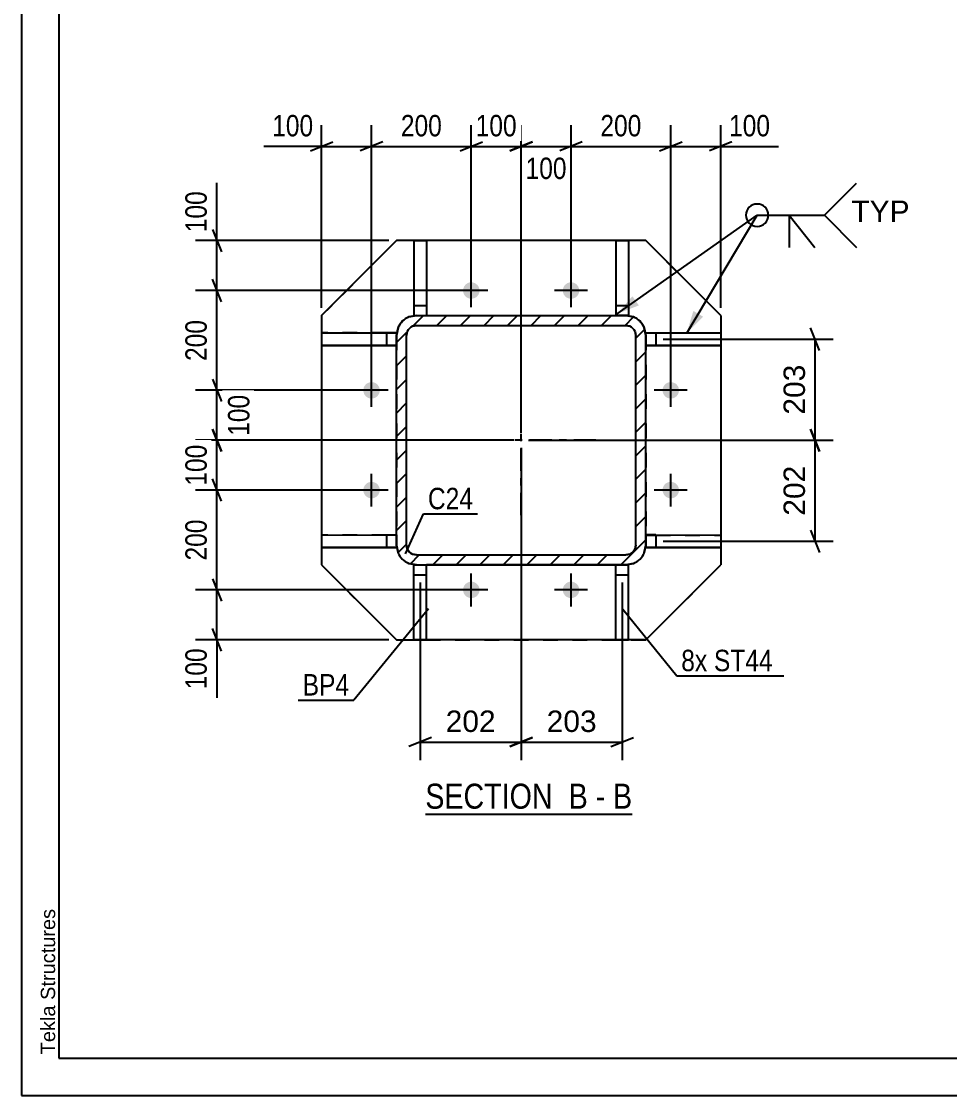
# Model space of a CAD drawing. Header units: millimetres. Extents: x -147 to 447, y -184 to 236.
# Drawn here: x -146.6 to -22.6, y -183.9 to -40.3 of the extents above; entities that cross this region are included whole.
import ezdxf

# ---------------------------------------------------------------- set-up
doc = ezdxf.new("R2010")
doc.units = ezdxf.units.MM
doc.linetypes.add('DXK_LINE_DOT2', pattern=[3.9198, 1.9599, -1.9599])
doc.linetypes.add('DXK_LINE_DOT3', pattern=[5.9187, 2.979, -0.9799, 0.9799, -0.9799])
doc.styles.add('Arial', font='arial.ttf', dxfattribs={"height": 0.2})
doc.styles.add('Arial Narrow', font='ARIALN.TTF', dxfattribs={"height": 0.2})

# ---------------------------------------------------------------- blocks, each defined once
blk = doc.blocks.new('Unknown-284876408-1134')
at = {"color": 5, "linetype": 'Continuous'}
for p, q in [((-146.62, 236.15), (-146.62, -183.85)), ((-141.62, 231.15), (-141.62, -178.85)), ((-141.62, -178.85), (442.38, -178.85)), ((-146.62, -183.85), (447.38, -183.85))]:
    blk.add_line(p, q, dxfattribs=at)
at = {"color": 174, "linetype": 'Continuous', "style": 'Arial'}
blk.add_text('Tekla Structures', height=1.9102, rotation=90, dxfattribs=at).set_placement((-142.12, -178.35))
blk = doc.blocks.new('Unknown-284876408-11 - 2980')
at = {"color": 6, "linetype": 'Continuous'}
blk.add_line((-92.63, -146.28), (-64.98, -146.28), dxfattribs=at)
at = {"color": 0, "linetype": 'Continuous'}
for points in [[(-74.52, -145.53), (-74.52, -142.03), (-92.63, -142.03), (-92.63, -145.53)], [(-70.91, -145.53), (-70.91, -142.03), (-73.47, -142.03), (-73.47, -145.53)], [(-68.59, -145.53), (-68.59, -142.03), (-69.86, -142.03), (-69.86, -145.53)], [(-64.98, -145.53), (-64.98, -142.03), (-67.54, -142.03), (-67.54, -145.53)]]:
    blk.add_wipeout(points, dxfattribs=at)
at = {"color": 7, "linetype": 'Continuous', "style": 'Arial Narrow'}
for s, p in [('SECTION ', (-92.63, -145.53)), ('B', (-73.47, -145.53)), ('B', (-67.54, -145.53)), ('-', (-69.86, -145.53))]:
    blk.add_text(s, height=3.34, dxfattribs=at).set_placement(p)
blk = doc.blocks.new('Part-284876408-3006 - 2980')
at = {"color": 2, "linetype": 'Continuous'}
for p, q in [((-67.15, -112.96), (-65.49, -112.96)), ((-67.15, -122.97), (-67.15, -112.96)), ((-65.49, -122.97), (-65.49, -112.96)), ((-67.15, -114.3), (-65.49, -114.3)), ((-67.15, -122.97), (-65.49, -122.97))]:
    blk.add_line(p, q, dxfattribs=at)
at = {"color": 7, "linetype": 'DXK_LINE_DOT2'}
for p, q in [((-67.15, -112.97), (-65.49, -112.97)), ((-67.15, -114.3), (-65.49, -114.3)), ((-65.49, -122.97), (-67.15, -122.97))]:
    blk.add_line(p, q, dxfattribs=at)
blk = doc.blocks.new('Part-284876408-2996 - 2980')
at = {"color": 2, "linetype": 'Continuous'}
for p, q in [((-67.15, -69.63), (-67.15, -79.63)), ((-65.49, -69.63), (-67.15, -69.63)), ((-65.49, -69.63), (-65.49, -79.63)), ((-67.15, -78.3), (-65.49, -78.3)), ((-65.49, -79.63), (-65.81, -79.63)), ((-65.49, -79.63), (-65.8, -79.63))]:
    blk.add_line(p, q, dxfattribs=at)
at = {"color": 7, "linetype": 'DXK_LINE_DOT2'}
for p, q in [((-67.15, -69.63), (-65.49, -69.63)), ((-67.15, -78.3), (-65.49, -78.3)), ((-67.15, -79.63), (-67.15, -79.63)), ((-67.15, -79.63), (-67.15, -79.63)), ((-67.15, -79.63), (-67.15, -79.63)), ((-65.8, -79.63), (-67.15, -79.63)), ((-65.81, -79.63), (-67.15, -79.63))]:
    blk.add_line(p, q, dxfattribs=at)
blk = doc.blocks.new('Bolt-284876408-3017 - 2980')
at = {"linetype": 'Continuous'}
for points in [[(-86.49, -77.4), (-86.72, -77.37), (-86.93, -77.3), (-87.13, -77.19), (-87.3, -77.03), (-87.44, -76.85), (-87.53, -76.64), (-87.58, -76.41), (-87.58, -76.18), (-87.53, -75.96), (-87.44, -75.75), (-87.3, -75.56), (-87.13, -75.41), (-86.93, -75.29), (-86.72, -75.22), (-86.49, -75.2), (-86.26, -75.22), (-86.04, -75.29), (-85.84, -75.41), (-85.67, -75.56), (-85.53, -75.75), (-85.44, -75.96), (-85.39, -76.18), (-85.39, -76.41), (-85.44, -76.64), (-85.53, -76.85), (-85.67, -77.03), (-85.84, -77.19), (-86.04, -77.3), (-86.26, -77.37)], [(-73.15, -77.4), (-73.38, -77.37), (-73.6, -77.3), (-73.8, -77.19), (-73.97, -77.03), (-74.11, -76.85), (-74.2, -76.64), (-74.25, -76.41), (-74.25, -76.18), (-74.2, -75.96), (-74.11, -75.75), (-73.97, -75.56), (-73.8, -75.41), (-73.6, -75.29), (-73.38, -75.22), (-73.15, -75.2), (-72.93, -75.22), (-72.71, -75.29), (-72.51, -75.41), (-72.34, -75.56), (-72.2, -75.75), (-72.11, -75.96), (-72.06, -76.18), (-72.06, -76.41), (-72.11, -76.64), (-72.2, -76.85), (-72.34, -77.03), (-72.51, -77.19), (-72.71, -77.3), (-72.93, -77.37)], [(-99.82, -90.73), (-100.05, -90.71), (-100.27, -90.64), (-100.47, -90.52), (-100.64, -90.37), (-100.77, -90.18), (-100.87, -89.97), (-100.91, -89.75), (-100.91, -89.52), (-100.87, -89.29), (-100.77, -89.08), (-100.64, -88.9), (-100.47, -88.74), (-100.27, -88.63), (-100.05, -88.56), (-99.82, -88.53), (-99.59, -88.56), (-99.37, -88.63), (-99.17, -88.74), (-99, -88.9), (-98.87, -89.08), (-98.77, -89.29), (-98.73, -89.52), (-98.73, -89.75), (-98.77, -89.97), (-98.87, -90.18), (-99, -90.37), (-99.17, -90.52), (-99.37, -90.64), (-99.59, -90.71)], [(-59.82, -90.73), (-60.05, -90.71), (-60.27, -90.64), (-60.47, -90.52), (-60.64, -90.37), (-60.77, -90.18), (-60.87, -89.97), (-60.91, -89.75), (-60.91, -89.52), (-60.87, -89.29), (-60.77, -89.08), (-60.64, -88.9), (-60.47, -88.74), (-60.27, -88.63), (-60.05, -88.56), (-59.82, -88.53), (-59.59, -88.56), (-59.37, -88.63), (-59.17, -88.74), (-59, -88.9), (-58.87, -89.08), (-58.77, -89.29), (-58.73, -89.52), (-58.73, -89.75), (-58.77, -89.97), (-58.87, -90.18), (-59, -90.37), (-59.17, -90.52), (-59.37, -90.64), (-59.59, -90.71)], [(-99.82, -104.06), (-100.05, -104.04), (-100.27, -103.97), (-100.47, -103.85), (-100.64, -103.7), (-100.77, -103.51), (-100.87, -103.3), (-100.91, -103.08), (-100.91, -102.85), (-100.87, -102.62), (-100.77, -102.41), (-100.64, -102.23), (-100.47, -102.07), (-100.27, -101.96), (-100.05, -101.89), (-99.82, -101.86), (-99.59, -101.89), (-99.37, -101.96), (-99.17, -102.07), (-99, -102.23), (-98.87, -102.41), (-98.77, -102.62), (-98.73, -102.85), (-98.73, -103.08), (-98.77, -103.3), (-98.87, -103.51), (-99, -103.7), (-99.17, -103.85), (-99.37, -103.97), (-99.59, -104.04)], [(-59.82, -104.06), (-60.05, -104.04), (-60.27, -103.97), (-60.47, -103.85), (-60.64, -103.7), (-60.77, -103.51), (-60.87, -103.3), (-60.91, -103.08), (-60.91, -102.85), (-60.87, -102.62), (-60.77, -102.41), (-60.64, -102.23), (-60.47, -102.07), (-60.27, -101.96), (-60.05, -101.89), (-59.82, -101.86), (-59.59, -101.89), (-59.37, -101.96), (-59.17, -102.07), (-59, -102.23), (-58.87, -102.41), (-58.77, -102.62), (-58.73, -102.85), (-58.73, -103.08), (-58.77, -103.3), (-58.87, -103.51), (-59, -103.7), (-59.17, -103.85), (-59.37, -103.97), (-59.59, -104.04)], [(-86.49, -117.4), (-86.72, -117.37), (-86.93, -117.3), (-87.13, -117.19), (-87.3, -117.03), (-87.44, -116.85), (-87.53, -116.64), (-87.58, -116.41), (-87.58, -116.18), (-87.53, -115.96), (-87.44, -115.75), (-87.3, -115.56), (-87.13, -115.41), (-86.93, -115.29), (-86.72, -115.22), (-86.49, -115.2), (-86.26, -115.22), (-86.04, -115.29), (-85.84, -115.41), (-85.67, -115.56), (-85.53, -115.75), (-85.44, -115.96), (-85.39, -116.18), (-85.39, -116.41), (-85.44, -116.64), (-85.53, -116.85), (-85.67, -117.03), (-85.84, -117.19), (-86.04, -117.3), (-86.26, -117.37)], [(-73.15, -117.4), (-73.38, -117.37), (-73.6, -117.3), (-73.8, -117.19), (-73.97, -117.03), (-74.11, -116.85), (-74.2, -116.64), (-74.25, -116.41), (-74.25, -116.18), (-74.2, -115.96), (-74.11, -115.75), (-73.97, -115.56), (-73.8, -115.41), (-73.6, -115.29), (-73.38, -115.22), (-73.15, -115.2), (-72.93, -115.22), (-72.71, -115.29), (-72.51, -115.41), (-72.34, -115.56), (-72.2, -115.75), (-72.11, -115.96), (-72.06, -116.18), (-72.06, -116.41), (-72.11, -116.64), (-72.2, -116.85), (-72.34, -117.03), (-72.51, -117.19), (-72.71, -117.3), (-72.93, -117.37)]]:
    blk.add_hatch(color=1, dxfattribs=at).paths.add_polyline_path(points)
at = {"color": 1, "linetype": 'Continuous'}
for p, q in [((-86.49, -78.5), (-86.49, -74.1)), ((-73.15, -78.5), (-73.15, -74.1)), ((-84.29, -76.3), (-88.69, -76.3)), ((-70.95, -76.3), (-75.35, -76.3)), ((-99.82, -91.83), (-99.82, -87.43)), ((-59.82, -91.83), (-59.82, -87.43)), ((-97.62, -89.63), (-102.02, -89.63)), ((-57.62, -89.63), (-62.02, -89.63)), ((-99.82, -105.17), (-99.82, -100.77)), ((-59.82, -105.17), (-59.82, -100.77)), ((-97.62, -102.97), (-102.02, -102.97)), ((-57.62, -102.97), (-62.02, -102.97)), ((-86.49, -118.5), (-86.49, -114.1)), ((-73.15, -118.5), (-73.15, -114.1)), ((-84.29, -116.3), (-88.69, -116.3)), ((-70.95, -116.3), (-75.35, -116.3))]:
    blk.add_line(p, q, dxfattribs=at)
blk = doc.blocks.new('Part-284876408-3001 - 2980')
at = {"color": 2, "linetype": 'Continuous'}
for p, q in [((-94.15, -69.63), (-94.15, -79.63)), ((-92.49, -69.63), (-94.15, -69.63)), ((-92.49, -69.63), (-92.49, -79.63)), ((-94.15, -78.3), (-92.49, -78.3)), ((-94.15, -79.63), (-93.84, -79.63)), ((-94.15, -79.63), (-93.83, -79.63))]:
    blk.add_line(p, q, dxfattribs=at)
at = {"color": 7, "linetype": 'DXK_LINE_DOT2'}
for p, q in [((-94.15, -69.63), (-92.49, -69.63)), ((-94.15, -78.3), (-92.49, -78.3)), ((-93.84, -79.63), (-92.49, -79.63)), ((-93.83, -79.63), (-92.49, -79.63)), ((-92.49, -79.63), (-92.49, -79.63)), ((-92.49, -79.63), (-92.49, -79.63)), ((-92.49, -79.63), (-92.49, -79.63))]:
    blk.add_line(p, q, dxfattribs=at)
blk = doc.blocks.new('Part-284876408-3011 - 2980')
at = {"color": 2, "linetype": 'Continuous'}
for p, q in [((-94.15, -112.96), (-92.49, -112.96)), ((-94.15, -122.97), (-94.15, -112.96)), ((-92.49, -122.97), (-92.49, -112.96)), ((-94.15, -114.3), (-92.49, -114.3)), ((-94.15, -122.97), (-92.49, -122.97))]:
    blk.add_line(p, q, dxfattribs=at)
at = {"color": 7, "linetype": 'DXK_LINE_DOT2'}
for p, q in [((-94.15, -112.97), (-92.49, -112.97)), ((-94.15, -114.3), (-92.49, -114.3)), ((-92.49, -122.97), (-94.15, -122.97))]:
    blk.add_line(p, q, dxfattribs=at)
blk = doc.blocks.new('Part-284876408-3016 - 2980')
at = {"linetype": 'Continuous'}
h = blk.add_hatch(dxfattribs=at)
h.set_pattern_fill('', scale=0.7, style=0, pattern_type=0)
h.set_pattern_definition([(45, (-96.284, -111.3163), (-1.57154, 1.57154), [])])
h.paths.add_polyline_path([(-96.49, -110.3), (-96.28, -111.32), (-95.71, -112.18), (-94.84, -112.76), (-93.82, -112.96), (-65.82, -112.96), (-64.8, -112.76), (-63.93, -112.18), (-63.36, -111.32), (-63.15, -110.3), (-63.15, -82.3), (-63.36, -81.28), (-63.93, -80.41), (-64.8, -79.83), (-65.82, -79.63), (-93.82, -79.63), (-94.84, -79.83), (-95.71, -80.41), (-96.28, -81.28), (-96.49, -82.3)])
h.paths.add_polyline_path([(-95.05, -81.79), (-94.76, -81.35), (-94.33, -81.06), (-93.82, -80.96), (-65.82, -80.96), (-65.31, -81.06), (-64.88, -81.35), (-64.59, -81.79), (-64.49, -82.3), (-64.49, -110.3), (-64.59, -110.81), (-64.88, -111.24), (-65.31, -111.53), (-65.82, -111.63), (-93.82, -111.63), (-94.33, -111.53), (-94.76, -111.24), (-95.05, -110.81), (-95.15, -110.3), (-95.15, -82.3)])
at = {"color": 7, "linetype": 'DXK_LINE_DOT2'}
for p, q in [((-94.84, -79.83), (-93.82, -79.63)), ((-93.82, -79.63), (-65.82, -79.63)), ((-93.82, -79.63), (-93.82, -79.63)), ((-65.82, -79.63), (-65.82, -79.63)), ((-65.82, -79.63), (-64.8, -79.83)), ((-96.49, -82.3), (-96.28, -81.28)), ((-95.05, -81.79), (-95.15, -82.3)), ((-95.05, -81.79), (-95.05, -81.79)), ((-64.59, -81.79), (-64.59, -81.79)), ((-64.49, -82.3), (-64.59, -81.79)), ((-63.36, -81.28), (-63.15, -82.3)), ((-96.49, -82.3), (-96.49, -110.3)), ((-95.15, -82.3), (-95.15, -82.3)), ((-95.15, -110.3), (-95.15, -82.3)), ((-64.49, -82.3), (-64.49, -82.3)), ((-64.49, -110.3), (-64.49, -82.3)), ((-63.15, -82.3), (-63.15, -110.3)), ((-96.28, -111.32), (-96.49, -110.3)), ((-95.15, -110.3), (-95.15, -110.3)), ((-95.15, -110.3), (-95.05, -110.81)), ((-64.59, -110.81), (-64.49, -110.3)), ((-64.49, -110.3), (-64.49, -110.3)), ((-63.15, -110.3), (-63.36, -111.32)), ((-94.33, -111.53), (-93.82, -111.63)), ((-93.82, -111.63), (-93.82, -111.63)), ((-93.82, -111.63), (-65.82, -111.63)), ((-65.82, -111.63), (-65.31, -111.53)), ((-65.82, -111.63), (-65.82, -111.63)), ((-93.82, -112.96), (-92.49, -112.96)), ((-65.82, -112.96), (-67.15, -112.96))]:
    blk.add_line(p, q, dxfattribs=at)
at = {"color": 2, "linetype": 'Continuous'}
for p, q in [((-93.82, -79.63), (-94.84, -79.83)), ((-93.82, -79.63), (-65.82, -79.63)), ((-64.8, -79.83), (-65.82, -79.63)), ((-96.28, -81.28), (-96.49, -82.3)), ((-95.15, -82.3), (-95.05, -81.79)), ((-93.82, -80.96), (-94.33, -81.07)), ((-94.33, -81.06), (-93.82, -80.96)), ((-93.82, -80.96), (-93.82, -80.96)), ((-93.82, -80.96), (-65.82, -80.96)), ((-93.82, -80.96), (-65.82, -80.96)), ((-65.82, -80.96), (-65.82, -80.96)), ((-65.31, -81.07), (-65.82, -80.96)), ((-65.82, -80.96), (-65.31, -81.06)), ((-64.59, -81.79), (-64.49, -82.3)), ((-63.15, -82.3), (-63.36, -81.28)), ((-96.49, -110.3), (-96.49, -82.3)), ((-95.15, -110.3), (-95.15, -82.3)), ((-64.49, -110.3), (-64.49, -82.3)), ((-63.15, -110.3), (-63.15, -82.3)), ((-96.49, -110.3), (-96.28, -111.32)), ((-95.05, -110.81), (-95.15, -110.3)), ((-64.49, -110.3), (-64.59, -110.81)), ((-63.36, -111.32), (-63.15, -110.3)), ((-96.28, -111.32), (-96.28, -111.32)), ((-96.28, -111.32), (-96.28, -111.32)), ((-93.82, -111.63), (-94.33, -111.53)), ((-93.82, -111.63), (-65.82, -111.63)), ((-65.31, -111.53), (-65.82, -111.63)), ((-63.36, -111.32), (-63.36, -111.32)), ((-63.36, -111.32), (-63.36, -111.32)), ((-93.82, -112.96), (-94.84, -112.76)), ((-94.84, -112.76), (-93.82, -112.96)), ((-93.82, -112.96), (-93.82, -112.96)), ((-93.82, -112.96), (-65.82, -112.96)), ((-67.15, -112.96), (-92.49, -112.96)), ((-64.8, -112.76), (-65.82, -112.96)), ((-65.82, -112.96), (-64.8, -112.76)), ((-65.82, -112.96), (-65.82, -112.96))]:
    blk.add_line(p, q, dxfattribs=at)
at = {"color": 7, "linetype": 'DXK_LINE_DOT3'}
for p, q in [((-79.82, -106.3), (-79.82, -86.3)), ((-69.82, -96.3), (-89.82, -96.3))]:
    blk.add_line(p, q, dxfattribs=at)
at = {"color": 7, "linetype": 'DXK_LINE_DOT2'}
for centre, radius, start, end in [((-93.82, -82.3), 2.67, 112.5, 157.5), ((-65.82, -82.3), 2.67, 22.5, 67.5), ((-93.82, -110.3), 1.33, 202.5, 247.5), ((-65.82, -110.3), 1.33, 292.5, 337.5)]:
    blk.add_arc(centre, radius, start, end, dxfattribs=at)
at = {"color": 2, "linetype": 'Continuous'}
for centre, radius, start, end in [((-93.82, -82.3), 2.67, 112.5, 157.5), ((-65.82, -82.3), 2.67, 22.5, 67.5), ((-93.82, -82.3), 1.33, 112.5, 157.5), ((-93.82, -82.3), 1.33, 112.5, 157.5), ((-65.82, -82.3), 1.33, 22.5, 67.5), ((-65.82, -82.3), 1.33, 22.5, 67.5), ((-93.82, -110.3), 2.67, 202.5, 247.5), ((-93.82, -110.3), 2.67, 202.5, 247.5), ((-93.82, -110.3), 1.33, 202.5, 247.5), ((-65.82, -110.3), 1.33, 292.5, 337.5), ((-65.82, -110.3), 2.67, 292.5, 337.5), ((-65.82, -110.3), 2.67, 292.5, 337.5)]:
    blk.add_arc(centre, radius, start, end, dxfattribs=at)
blk = doc.blocks.new('Part-284876408-3039 - 2980')
at = {"color": 2, "linetype": 'Continuous'}
for p, q in [((-96.49, -69.63), (-106.49, -79.63)), ((-63.15, -69.63), (-96.49, -69.63)), ((-96.49, -69.63), (-96.49, -69.63)), ((-53.15, -79.63), (-63.15, -69.63)), ((-63.15, -69.63), (-63.15, -69.63)), ((-106.49, -79.63), (-106.49, -81.97)), ((-53.15, -79.63), (-53.15, -79.63)), ((-53.15, -79.63), (-53.15, -81.97)), ((-106.49, -83.63), (-106.49, -108.97)), ((-53.15, -83.63), (-53.15, -108.97)), ((-106.49, -110.63), (-106.49, -112.97)), ((-53.15, -110.63), (-53.15, -112.97)), ((-106.49, -112.97), (-106.49, -112.97)), ((-106.49, -112.97), (-96.49, -122.96)), ((-63.15, -122.96), (-53.15, -112.97)), ((-96.49, -122.96), (-96.49, -122.97)), ((-96.49, -122.96), (-94.15, -122.96)), ((-67.15, -122.96), (-92.49, -122.96)), ((-63.15, -122.96), (-65.49, -122.96)), ((-63.15, -122.97), (-63.15, -122.96))]:
    blk.add_line(p, q, dxfattribs=at)
at = {"color": 7, "linetype": 'DXK_LINE_DOT2'}
for p, q in [((-106.49, -79.63), (-96.49, -69.63)), ((-63.15, -69.63), (-96.49, -69.63)), ((-63.15, -69.63), (-53.15, -79.63)), ((-106.49, -81.97), (-106.49, -83.63)), ((-53.15, -81.97), (-53.15, -83.63)), ((-106.49, -108.97), (-106.49, -110.63)), ((-53.15, -108.97), (-53.15, -110.63)), ((-96.49, -122.97), (-106.49, -112.97)), ((-63.15, -122.97), (-53.15, -112.97)), ((-53.15, -112.97), (-53.15, -112.97)), ((-96.49, -122.97), (-63.15, -122.97)), ((-94.15, -122.96), (-92.49, -122.96)), ((-65.49, -122.96), (-67.15, -122.96))]:
    blk.add_line(p, q, dxfattribs=at)
blk = doc.blocks.new('Part-284876408-3075 - 2980')
at = {"color": 2, "linetype": 'Continuous'}
for p, q in [((-63.15, -82.3), (-63.15, -81.96)), ((-63.15, -81.96), (-61.82, -81.96)), ((-61.82, -81.96), (-61.82, -83.63)), ((-61.82, -81.96), (-53.15, -81.97)), ((-53.15, -81.97), (-53.15, -83.63)), ((-63.15, -83.63), (-61.82, -83.63)), ((-61.82, -83.63), (-63.15, -83.63)), ((-61.82, -83.63), (-53.15, -83.63)), ((-53.15, -83.63), (-61.82, -83.63)), ((-53.15, -83.63), (-53.15, -83.63))]:
    blk.add_line(p, q, dxfattribs=at)
at = {"color": 7, "linetype": 'DXK_LINE_DOT2'}
for p, q in [((-63.15, -81.97), (-61.82, -81.97)), ((-63.15, -82.3), (-63.15, -83.63)), ((-61.82, -81.97), (-53.15, -81.97)), ((-63.15, -83.63), (-63.15, -83.63)), ((-61.82, -83.63), (-61.82, -83.63)), ((-53.15, -83.63), (-53.15, -83.63))]:
    blk.add_line(p, q, dxfattribs=at)
blk = doc.blocks.new('Part-284876408-3080 - 2980')
at = {"color": 2, "linetype": 'Continuous'}
for p, q in [((-61.82, -108.96), (-63.15, -108.96)), ((-61.82, -108.96), (-61.82, -110.63)), ((-61.82, -108.96), (-53.15, -108.97)), ((-53.15, -108.97), (-53.15, -110.63)), ((-63.15, -110.3), (-63.15, -110.63)), ((-63.15, -110.63), (-61.82, -110.63)), ((-61.82, -110.63), (-63.15, -110.63)), ((-63.15, -110.63), (-63.15, -110.63)), ((-63.15, -110.63), (-63.15, -110.63)), ((-61.82, -110.63), (-53.15, -110.63)), ((-53.15, -110.63), (-61.82, -110.63)), ((-53.15, -110.63), (-53.15, -110.63))]:
    blk.add_line(p, q, dxfattribs=at)
at = {"color": 7, "linetype": 'DXK_LINE_DOT2'}
for p, q in [((-63.15, -108.96), (-63.15, -110.3)), ((-63.15, -108.97), (-61.82, -108.97)), ((-61.82, -108.97), (-53.15, -108.97)), ((-61.82, -110.63), (-61.82, -110.63)), ((-53.15, -110.63), (-53.15, -110.63))]:
    blk.add_line(p, q, dxfattribs=at)
blk = doc.blocks.new('Part-284876408-3085 - 2980')
at = {"color": 2, "linetype": 'Continuous'}
for p, q in [((-106.49, -81.97), (-97.82, -81.96)), ((-106.49, -81.97), (-106.49, -81.97)), ((-106.49, -81.97), (-106.49, -83.63)), ((-97.82, -81.96), (-96.49, -81.96)), ((-97.82, -81.96), (-97.82, -83.63)), ((-96.49, -81.96), (-96.49, -82.3)), ((-106.49, -83.63), (-97.82, -83.63)), ((-97.82, -83.63), (-106.49, -83.63)), ((-97.82, -83.63), (-96.49, -83.63)), ((-96.49, -83.63), (-97.82, -83.63))]:
    blk.add_line(p, q, dxfattribs=at)
at = {"color": 7, "linetype": 'DXK_LINE_DOT2'}
for p, q in [((-97.82, -81.97), (-106.49, -81.97)), ((-96.49, -81.97), (-97.82, -81.97)), ((-96.49, -81.96), (-96.49, -81.97)), ((-96.49, -82.3), (-96.49, -83.63)), ((-97.82, -83.63), (-97.82, -83.63))]:
    blk.add_line(p, q, dxfattribs=at)
blk = doc.blocks.new('Part-284876408-3090 - 2980')
at = {"color": 2, "linetype": 'Continuous'}
for p, q in [((-106.49, -108.97), (-97.82, -108.96)), ((-106.49, -108.97), (-106.49, -108.97)), ((-106.49, -108.97), (-106.49, -110.63)), ((-97.82, -108.96), (-96.49, -108.96)), ((-97.82, -108.96), (-97.82, -110.63)), ((-96.49, -110.3), (-96.49, -110.63)), ((-106.49, -110.63), (-97.82, -110.63)), ((-97.82, -110.63), (-106.49, -110.63)), ((-97.82, -110.63), (-96.49, -110.63)), ((-96.49, -110.63), (-97.82, -110.63)), ((-96.49, -110.63), (-96.49, -110.63))]:
    blk.add_line(p, q, dxfattribs=at)
at = {"color": 7, "linetype": 'DXK_LINE_DOT2'}
for p, q in [((-97.82, -108.97), (-106.49, -108.97)), ((-96.49, -108.97), (-97.82, -108.97)), ((-96.49, -108.96), (-96.49, -108.97)), ((-96.49, -108.96), (-96.49, -110.3)), ((-97.82, -110.63), (-97.82, -110.63))]:
    blk.add_line(p, q, dxfattribs=at)
blk = doc.blocks.new('StraightDimension-284876408-8653 - 2980')
at = {"color": 7, "linetype": 'Continuous'}
for p, q in [((-106.49, -78.63), (-106.49, -54.2)), ((-99.82, -88.63), (-99.82, -54.2)), ((-106.49, -57.05), (-114.22, -57.05)), ((-106.49, -57.05), (-114.22, -57.05)), ((-107.99, -57.65), (-104.99, -56.45)), ((-106.49, -57.05), (-99.82, -57.05)), ((-98.32, -56.45), (-101.32, -57.65))]:
    blk.add_line(p, q, dxfattribs=at)
at = {"color": 0}
blk.add_wipeout([(-107.01, -56.3), (-107.01, -52.1), (-113.7, -52.1), (-113.7, -56.3)], dxfattribs=at)
at = {"color": 3, "style": 'Arial Narrow'}
blk.add_text('100', height=2.863, dxfattribs=at).set_placement((-113.1, -55.7))
blk = doc.blocks.new('StraightDimension-284876408-8650 - 2980')
at = {"color": 7, "linetype": 'Continuous'}
for p, q in [((-79.82, -95.3), (-79.82, -54.65)), ((-73.15, -75.3), (-73.15, -54.65)), ((-81.32, -57.65), (-78.32, -56.45)), ((-79.82, -57.05), (-73.15, -57.05)), ((-71.65, -56.45), (-74.65, -57.65))]:
    blk.add_line(p, q, dxfattribs=at)
at = {"color": 0}
blk.add_wipeout([(-73.14, -62), (-73.14, -57.8), (-79.83, -57.8), (-79.83, -62)], dxfattribs=at)
at = {"color": 3, "style": 'Arial Narrow'}
blk.add_text('100', height=2.863, dxfattribs=at).set_placement((-79.23, -61.4))
blk = doc.blocks.new('StraightDimension-284876408-8648 - 2980')
at = {"color": 7, "linetype": 'Continuous'}
for p, q in [((-59.82, -88.63), (-59.82, -54.2)), ((-53.15, -78.63), (-53.15, -54.2)), ((-61.32, -57.65), (-58.32, -56.45)), ((-59.82, -57.05), (-53.15, -57.05)), ((-51.65, -56.45), (-54.65, -57.65)), ((-53.15, -57.05), (-45.42, -57.05)), ((-53.15, -57.05), (-45.42, -57.05))]:
    blk.add_line(p, q, dxfattribs=at)
at = {"color": 0}
blk.add_wipeout([(-45.94, -56.3), (-45.94, -52.1), (-52.63, -52.1), (-52.63, -56.3)], dxfattribs=at)
at = {"color": 3, "style": 'Arial Narrow'}
blk.add_text('100', height=2.863, dxfattribs=at).set_placement((-52.03, -55.7))
blk = doc.blocks.new('StraightDimension-284876408-8649 - 2980')
at = {"color": 7, "linetype": 'Continuous'}
for p, q in [((-73.15, -75.3), (-73.15, -54.2)), ((-59.82, -88.63), (-59.82, -54.2)), ((-71.65, -56.45), (-74.65, -57.65)), ((-73.15, -57.05), (-59.82, -57.05)), ((-61.32, -57.65), (-58.32, -56.45))]:
    blk.add_line(p, q, dxfattribs=at)
at = {"color": 0}
blk.add_wipeout([(-63.14, -56.3), (-63.14, -52.1), (-69.83, -52.1), (-69.83, -56.3)], dxfattribs=at)
at = {"color": 3, "style": 'Arial Narrow'}
blk.add_text('200', height=2.863, dxfattribs=at).set_placement((-69.23, -55.7))
blk = doc.blocks.new('StraightDimension-284876408-8651 - 2980')
at = {"color": 7, "linetype": 'Continuous'}
for p, q in [((-86.49, -75.3), (-86.49, -54.2)), ((-79.82, -95.3), (-79.82, -54.2)), ((-87.99, -57.65), (-84.99, -56.45)), ((-86.49, -57.05), (-79.82, -57.05)), ((-78.32, -56.45), (-81.32, -57.65))]:
    blk.add_line(p, q, dxfattribs=at)
at = {"color": 0}
blk.add_wipeout([(-79.81, -56.3), (-79.81, -52.1), (-86.5, -52.1), (-86.5, -56.3)], dxfattribs=at)
at = {"color": 3, "style": 'Arial Narrow'}
blk.add_text('100', height=2.863, dxfattribs=at).set_placement((-85.9, -55.7))
blk = doc.blocks.new('StraightDimension-284876408-8652 - 2980')
at = {"color": 7, "linetype": 'Continuous'}
for p, q in [((-99.82, -88.63), (-99.82, -54.2)), ((-86.49, -75.3), (-86.49, -54.2)), ((-98.32, -56.45), (-101.32, -57.65)), ((-99.82, -57.05), (-86.49, -57.05)), ((-87.99, -57.65), (-84.99, -56.45))]:
    blk.add_line(p, q, dxfattribs=at)
at = {"color": 0}
blk.add_wipeout([(-89.81, -56.3), (-89.81, -52.1), (-96.5, -52.1), (-96.5, -56.3)], dxfattribs=at)
at = {"color": 3, "style": 'Arial Narrow'}
blk.add_text('200', height=2.863, dxfattribs=at).set_placement((-95.9, -55.7))
blk = doc.blocks.new('StraightDimension-284876408-8713 - 2980')
at = {"color": 7, "linetype": 'Continuous'}
for p, q in [((-120.5, -69.63), (-120.5, -61.9)), ((-120.5, -69.63), (-120.5, -61.9)), ((-121.1, -68.13), (-119.9, -71.13)), ((-97.49, -69.63), (-123.35, -69.63)), ((-120.5, -76.3), (-120.5, -69.63)), ((-119.9, -77.8), (-121.1, -74.8)), ((-87.49, -76.3), (-123.35, -76.3))]:
    blk.add_line(p, q, dxfattribs=at)
at = {"color": 0}
blk.add_wipeout([(-121.25, -62.42), (-125.45, -62.42), (-125.45, -69.11), (-121.25, -69.11)], dxfattribs=at)
at = {"color": 3, "style": 'Arial Narrow'}
blk.add_text('100', height=2.863, rotation=90.0002, dxfattribs=at).set_placement((-121.85, -68.51))
blk = doc.blocks.new('StraightDimension-284876408-8714 - 2980')
at = {"color": 7, "linetype": 'Continuous'}
for p, q in [((-119.9, -77.8), (-121.1, -74.8)), ((-87.49, -76.3), (-123.35, -76.3)), ((-120.5, -89.63), (-120.5, -76.3)), ((-121.1, -88.13), (-119.9, -91.13)), ((-100.82, -89.63), (-123.35, -89.63))]:
    blk.add_line(p, q, dxfattribs=at)
at = {"color": 0}
blk.add_wipeout([(-121.25, -79.62), (-125.45, -79.62), (-125.45, -86.31), (-121.25, -86.31)], dxfattribs=at)
at = {"color": 3, "style": 'Arial Narrow'}
blk.add_text('200', height=2.863, rotation=90.0002, dxfattribs=at).set_placement((-121.85, -85.71))
blk = doc.blocks.new('StraightDimension-284876408-8715 - 2980')
at = {"color": 7, "linetype": 'Continuous'}
for p, q in [((-121.1, -88.13), (-119.9, -91.13)), ((-100.82, -89.63), (-122.9, -89.63)), ((-120.5, -96.3), (-120.5, -89.63)), ((-119.9, -97.8), (-121.1, -94.8)), ((-80.82, -96.3), (-122.9, -96.3))]:
    blk.add_line(p, q, dxfattribs=at)
at = {"color": 0}
blk.add_wipeout([(-115.55, -89.62), (-119.75, -89.62), (-119.75, -96.31), (-115.55, -96.31)], dxfattribs=at)
at = {"color": 3, "style": 'Arial Narrow'}
blk.add_text('100', height=2.863, rotation=90.0002, dxfattribs=at).set_placement((-116.15, -95.71))
blk = doc.blocks.new('StraightDimension-284876408-8716 - 2980')
at = {"color": 7, "linetype": 'Continuous'}
for p, q in [((-121.1, -94.8), (-119.9, -97.8)), ((-80.82, -96.3), (-123.35, -96.3)), ((-120.5, -102.96), (-120.5, -96.3)), ((-119.9, -104.46), (-121.1, -101.46)), ((-100.82, -102.96), (-123.35, -102.96))]:
    blk.add_line(p, q, dxfattribs=at)
at = {"color": 0}
blk.add_wipeout([(-121.25, -96.29), (-125.45, -96.29), (-125.45, -102.97), (-121.25, -102.97)], dxfattribs=at)
at = {"color": 3, "style": 'Arial Narrow'}
blk.add_text('100', height=2.863, rotation=90.0002, dxfattribs=at).set_placement((-121.85, -102.37))
blk = doc.blocks.new('StraightDimension-284876408-8717 - 2980')
at = {"color": 7, "linetype": 'Continuous'}
for p, q in [((-119.9, -104.46), (-121.1, -101.46)), ((-100.82, -102.96), (-123.35, -102.96)), ((-120.5, -116.3), (-120.5, -102.96)), ((-121.1, -114.8), (-119.9, -117.8)), ((-87.49, -116.3), (-123.35, -116.3))]:
    blk.add_line(p, q, dxfattribs=at)
at = {"color": 0}
blk.add_wipeout([(-121.25, -106.29), (-125.45, -106.29), (-125.45, -112.97), (-121.25, -112.97)], dxfattribs=at)
at = {"color": 3, "style": 'Arial Narrow'}
blk.add_text('200', height=2.863, rotation=90.0002, dxfattribs=at).set_placement((-121.85, -112.37))
blk = doc.blocks.new('StraightDimension-284876408-8718 - 2980')
at = {"color": 7, "linetype": 'Continuous'}
for p, q in [((-121.1, -114.8), (-119.9, -117.8)), ((-87.49, -116.3), (-123.35, -116.3)), ((-120.5, -122.97), (-120.5, -116.3)), ((-119.9, -124.47), (-121.1, -121.47)), ((-97.49, -122.97), (-123.35, -122.97)), ((-120.5, -122.97), (-120.5, -130.7)), ((-120.5, -122.97), (-120.5, -130.7))]:
    blk.add_line(p, q, dxfattribs=at)
at = {"color": 0}
blk.add_wipeout([(-121.25, -123.49), (-125.45, -123.49), (-125.45, -130.18), (-121.25, -130.18)], dxfattribs=at)
at = {"color": 3, "style": 'Arial Narrow'}
blk.add_text('100', height=2.863, rotation=90.0002, dxfattribs=at).set_placement((-121.85, -129.58))
blk = doc.blocks.new('StraightDimension-284876408-11325 - 2980')
at = {"color": 7, "linetype": 'Continuous'}
for p, q in [((-79.82, -97.3), (-79.82, -139.03)), ((-66.32, -115.3), (-66.32, -139.03)), ((-78.32, -136.03), (-81.32, -137.23)), ((-67.82, -137.23), (-64.82, -136.03)), ((-79.82, -136.63), (-66.32, -136.63))]:
    blk.add_line(p, q, dxfattribs=at)
at = {"color": 0}
blk.add_wipeout([(-69.13, -135.88), (-69.13, -131.68), (-77.01, -131.68), (-77.01, -135.88)], dxfattribs=at)
at = {"color": 3, "style": 'Arial'}
blk.add_text('203', height=2.865, dxfattribs=at).set_placement((-76.41, -135.28))
blk = doc.blocks.new('StraightDimension-284876408-11326 - 2980')
at = {"color": 7, "linetype": 'Continuous'}
for p, q in [((-79.82, -97.3), (-79.82, -139.03)), ((-93.32, -115.3), (-93.32, -139.03)), ((-91.82, -136.03), (-94.82, -137.23)), ((-81.32, -137.23), (-78.32, -136.03)), ((-93.32, -136.63), (-79.82, -136.63))]:
    blk.add_line(p, q, dxfattribs=at)
at = {"color": 0}
blk.add_wipeout([(-82.63, -135.88), (-82.63, -131.68), (-90.51, -131.68), (-90.51, -135.88)], dxfattribs=at)
at = {"color": 3, "style": 'Arial'}
blk.add_text('202', height=2.865, dxfattribs=at).set_placement((-89.91, -135.28))
blk = doc.blocks.new('StraightDimension-284876408-11339 - 2980')
at = {"color": 7, "linetype": 'Continuous'}
for p, q in [((-39.93, -84.3), (-41.13, -81.3)), ((-60.82, -82.8), (-38.13, -82.8)), ((-40.53, -96.3), (-40.53, -82.8)), ((-41.13, -94.8), (-39.93, -97.8)), ((-78.82, -96.3), (-38.13, -96.3))]:
    blk.add_line(p, q, dxfattribs=at)
at = {"color": 0}
blk.add_wipeout([(-41.28, -85.61), (-45.48, -85.61), (-45.48, -93.48), (-41.28, -93.48)], dxfattribs=at)
at = {"color": 3, "style": 'Arial'}
blk.add_text('203', height=2.865, rotation=90.0002, dxfattribs=at).set_placement((-41.88, -92.88))
blk = doc.blocks.new('StraightDimension-284876408-11340 - 2980')
at = {"color": 7, "linetype": 'Continuous'}
for p, q in [((-39.93, -97.8), (-41.13, -94.8)), ((-78.82, -96.3), (-38.13, -96.3)), ((-40.53, -109.8), (-40.53, -96.3)), ((-41.13, -108.3), (-39.93, -111.3)), ((-60.82, -109.8), (-38.13, -109.8))]:
    blk.add_line(p, q, dxfattribs=at)
at = {"color": 0}
blk.add_wipeout([(-41.28, -99.11), (-45.48, -99.11), (-45.48, -106.98), (-41.28, -106.98)], dxfattribs=at)
at = {"color": 3, "style": 'Arial'}
blk.add_text('202', height=2.865, rotation=90.0002, dxfattribs=at).set_placement((-41.88, -106.38))
blk = doc.blocks.new('Mark-284876408-8810 - 2980')
at = {"color": 0}
blk.add_wipeout([(-102.8, -130.41), (-102.8, -127.41), (-109.02, -127.41), (-109.02, -130.41)], dxfattribs=at)
blk.add_wipeout([(-102.8, -130.41), (-102.8, -127.41), (-109.02, -127.41), (-109.02, -130.41)], dxfattribs=at)
at = {"color": 30, "linetype": 'Continuous'}
for p in [(-92.2, -118.83), (-109.62, -131.01)]:
    blk.add_line(p, (-102.2, -131.01), dxfattribs=at)
at = {"color": 3, "style": 'Arial Narrow'}
blk.add_text('BP4', height=2.863, dxfattribs=at).set_placement((-109.02, -130.41))
blk = doc.blocks.new('MarkSet-284876408-3367 - 2980')
at = {"color": 0}
for points in [[(-54.95, -127.16), (-54.95, -124.16), (-58.42, -124.16), (-58.42, -127.16)], [(-46.2, -127.16), (-46.2, -124.16), (-54.05, -124.16), (-54.05, -127.16)]]:
    blk.add_wipeout(points, dxfattribs=at)
for points in [[(-54.95, -127.16), (-54.95, -124.16), (-58.42, -124.16), (-58.42, -127.16)], [(-46.2, -127.16), (-46.2, -124.16), (-54.05, -124.16), (-54.05, -127.16)]]:
    blk.add_wipeout(points, dxfattribs=at)
at = {"color": 30, "linetype": 'Continuous'}
for p, q in [((-66.25, -118.85), (-59.02, -127.76)), ((-59.02, -127.76), (-44.7, -127.76))]:
    blk.add_line(p, q, dxfattribs=at)
at = {"color": 3, "style": 'Arial Narrow'}
for s, p in [('8x', (-58.42, -127.16)), ('ST44', (-54.05, -127.16))]:
    blk.add_text(s, height=2.863, dxfattribs=at).set_placement(p)
blk = doc.blocks.new('Mark-284876408-8807 - 2980')
at = {"color": 0}
blk.add_wipeout([(-86.25, -105.52), (-86.25, -102.52), (-92.28, -102.52), (-92.28, -105.52)], dxfattribs=at)
blk.add_wipeout([(-86.25, -105.52), (-86.25, -102.52), (-92.28, -102.52), (-92.28, -105.52)], dxfattribs=at)
at = {"color": 30, "linetype": 'Continuous'}
for p, q in [((-95.3, -111.46), (-92.88, -106.12)), ((-92.88, -106.12), (-85.65, -106.12))]:
    blk.add_line(p, q, dxfattribs=at)
at = {"color": 3, "style": 'Arial Narrow'}
blk.add_text('C24', height=2.863, dxfattribs=at).set_placement((-92.28, -105.52))
blk = doc.blocks.new('WeldMark-284876408-11540 - 2980')
at = {"linetype": 'Continuous'}
for points in [[(-64.09, -78.29), (-66.97, -79.4), (-64.95, -77.06)], [(-55.51, -79.79), (-57.69, -81.98), (-56.8, -79.02)]]:
    blk.add_hatch(color=30, dxfattribs=at).paths.add_polyline_path(points)
at = {"color": 30, "linetype": 'Continuous'}
for p, q in [((-66.97, -79.4), (-48.28, -66.24)), ((-57.69, -81.98), (-48.28, -66.24)), ((-48.28, -66.24), (-39.28, -66.24))]:
    blk.add_line(p, q, dxfattribs=at)
at = {"color": 3, "linetype": 'Continuous'}
for q in [(-40.57, -70.53), (-44, -70.53)]:
    blk.add_line((-44, -66.24), q, dxfattribs=at)
for start, end in [(90, 270), (270, 90)]:
    blk.add_arc((-48.28, -66.24), 1.5, start, end, dxfattribs=at)
at = {"color": 0, "linetype": 'Continuous'}
blk.add_wipeout([(-27.91, -67.14), (-27.91, -64.14), (-35.68, -64.14), (-35.68, -67.14)], dxfattribs=at)
blk.add_wipeout([(-27.91, -67.14), (-27.91, -64.14), (-35.68, -64.14), (-35.68, -67.14)], dxfattribs=at)
at = {"color": 3, "linetype": 'Continuous'}
for q in [(-35, -61.96), (-35, -70.53)]:
    blk.add_line((-39.28, -66.24), q, dxfattribs=at)
at = {"color": 3, "linetype": 'Continuous', "style": 'Arial'}
blk.add_text('TYP', height=2.865, dxfattribs=at).set_placement((-35.68, -67.14))

msp = doc.modelspace()

# ---------------------------------------------------------------- block references
for name in ['Unknown-284876408-1134', 'Part-284876408-3039 - 2980', 'Part-284876408-3001 - 2980', 'Part-284876408-2996 - 2980', 'Bolt-284876408-3017 - 2980', 'Part-284876408-3016 - 2980', 'Part-284876408-3085 - 2980', 'Part-284876408-3075 - 2980', 'Part-284876408-3090 - 2980', 'Part-284876408-3080 - 2980', 'Part-284876408-3011 - 2980', 'Part-284876408-3006 - 2980']:
    msp.add_blockref(name, (0, 0))

# ---------------------------------------------------------------- next in the draw order: block references
for name in ['StraightDimension-284876408-8653 - 2980', 'StraightDimension-284876408-8648 - 2980', 'StraightDimension-284876408-8650 - 2980', 'Unknown-284876408-11 - 2980']:
    msp.add_blockref(name, (0, 0))

# ---------------------------------------------------------------- next in the draw order: block references
for name in ['StraightDimension-284876408-8651 - 2980', 'StraightDimension-284876408-8649 - 2980']:
    msp.add_blockref(name, (0, 0))

# ---------------------------------------------------------------- next in the draw order: block references
msp.add_blockref('StraightDimension-284876408-8652 - 2980', (0, 0))

# ---------------------------------------------------------------- next in the draw order: block references
msp.add_blockref('StraightDimension-284876408-8713 - 2980', (0, 0))

# ---------------------------------------------------------------- next in the draw order: block references
msp.add_blockref('StraightDimension-284876408-8714 - 2980', (0, 0))

# ---------------------------------------------------------------- next in the draw order: block references
msp.add_blockref('StraightDimension-284876408-8715 - 2980', (0, 0))

# ---------------------------------------------------------------- next in the draw order: block references
msp.add_blockref('StraightDimension-284876408-8716 - 2980', (0, 0))

# ---------------------------------------------------------------- next in the draw order: block references
for name in ['StraightDimension-284876408-11325 - 2980', 'StraightDimension-284876408-8717 - 2980']:
    msp.add_blockref(name, (0, 0))

# ---------------------------------------------------------------- next in the draw order: block references
for name in ['StraightDimension-284876408-8718 - 2980', 'MarkSet-284876408-3367 - 2980']:
    msp.add_blockref(name, (0, 0))

# ---------------------------------------------------------------- next in the draw order: block references
msp.add_blockref('StraightDimension-284876408-11326 - 2980', (0, 0))

# ---------------------------------------------------------------- next in the draw order: block references
for name in ['StraightDimension-284876408-11339 - 2980', 'Mark-284876408-8807 - 2980', 'Mark-284876408-8810 - 2980']:
    msp.add_blockref(name, (0, 0))

# ---------------------------------------------------------------- next in the draw order: block references
for name in ['WeldMark-284876408-11540 - 2980', 'StraightDimension-284876408-11340 - 2980']:
    msp.add_blockref(name, (0, 0))

doc.saveas('drawing.dxf')
